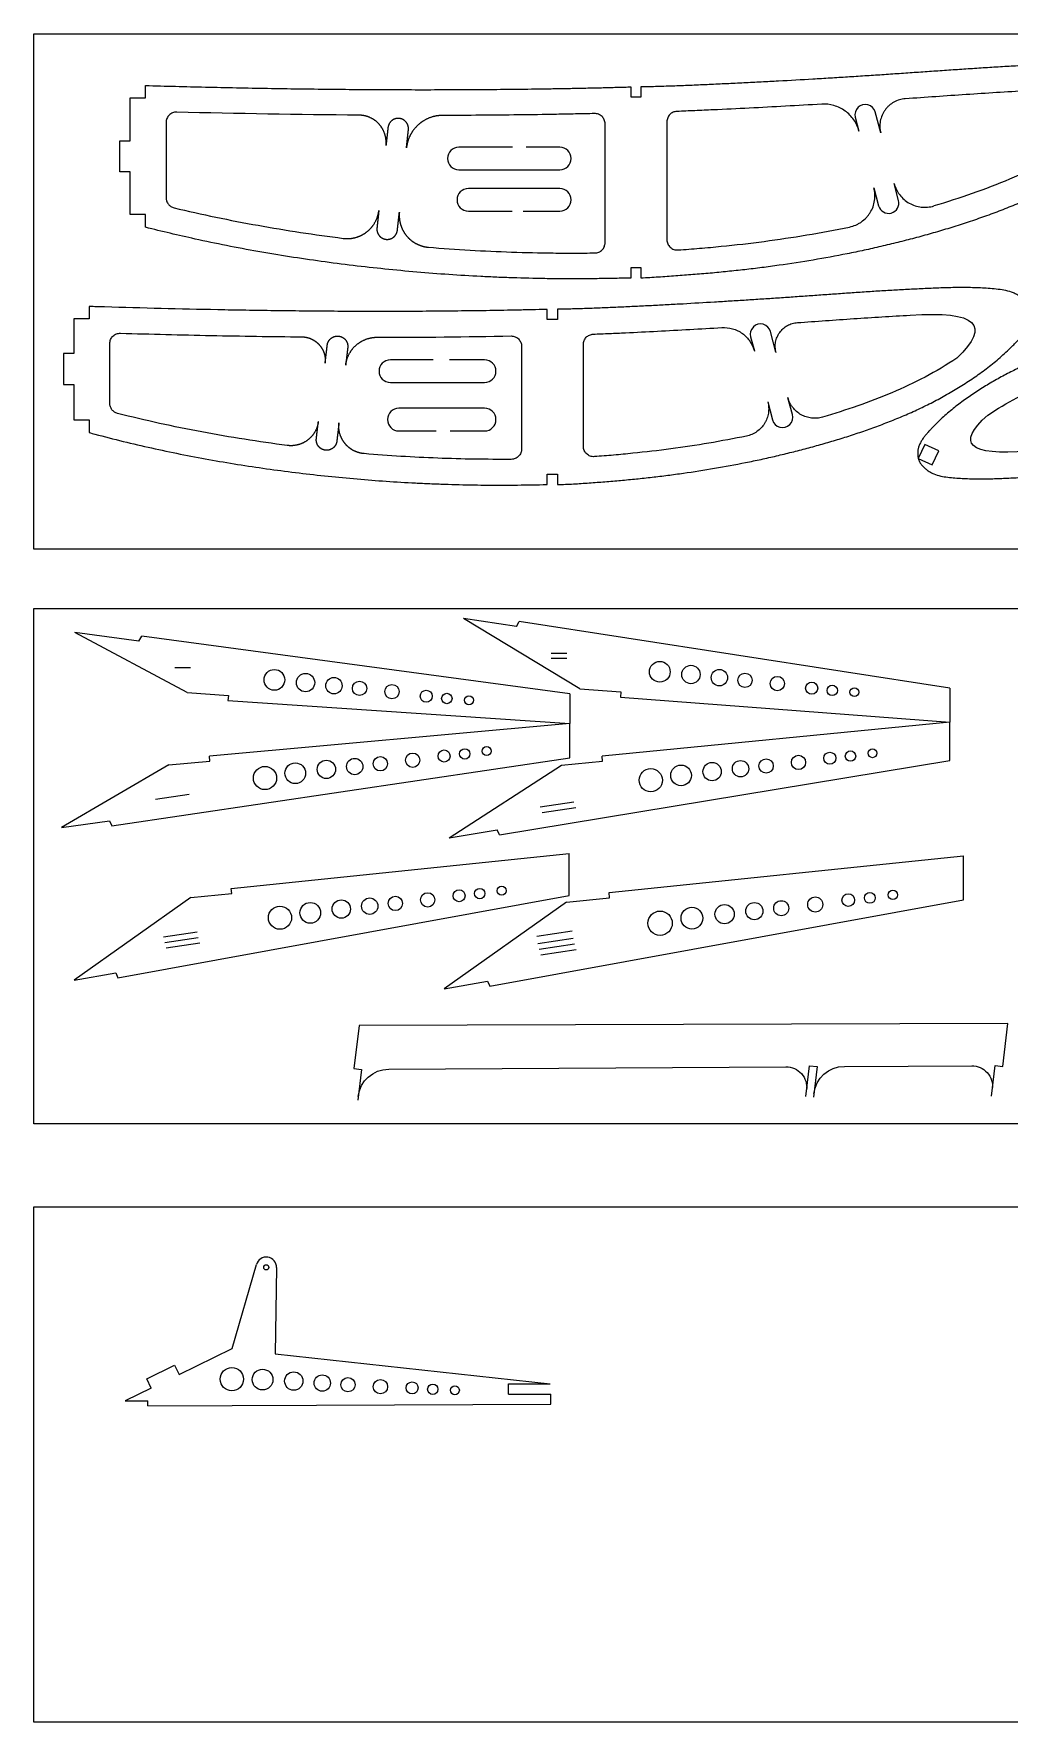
# Model space of a CAD drawing. Header units: millimetres. Extents: x 101 to 1723, y 193 to 880.
# Drawn here: x 100.7 to 290, y 216.1 to 543.8 of the extents above; entities that cross this region are included whole.
import ezdxf

# ---------------------------------------------------------------- set-up
doc = ezdxf.new("R2010")
doc.units = ezdxf.units.MM
doc.layers.add('1.5mm轻木', color=30, linetype='Continuous')
doc.layers.add('2mm轻木', color=3, linetype='Continuous')

msp = doc.modelspace()

# ---------------------------------------------------------------- linework, layer by layer
at = {"color": 2}
for p, q in [((139.22, 288.63), (143.91, 304.97)), ((147.83, 304.38), (147.54, 287.59)), ((128.9, 283.6), (139.22, 288.63)), ((122.63, 282.76), (128.02, 285.39)), ((128.02, 285.39), (128.9, 283.6)), ((147.54, 287.59), (200.94, 281.82)), ((123.51, 280.97), (122.63, 282.76)), ((192.83, 281.82), (200.94, 281.82)), ((192.83, 279.82), (192.83, 281.82)), ((123.51, 280.97), (118.41, 278.48)), ((192.83, 279.82), (201.08, 279.82)), ((201.08, 277.82), (201.08, 279.82)), ((118.41, 278.48), (122.83, 278.5)), ((122.84, 277.5), (122.83, 278.5)), ((122.84, 277.5), (155.55, 277.63)), ((155.55, 277.63), (201.08, 277.82))]:
    msp.add_line(p, q, dxfattribs=at)
for points in [[(1101.18, 543.81), (1100.7, 443.81), (100.7, 443.81), (100.7, 543.81), (1100.7, 543.81)], [(1101.18, 432.28), (1100.7, 332.28), (100.7, 332.28), (100.7, 432.28), (1100.7, 432.28)], [(1101.18, 316.12), (1100.7, 216.12), (100.7, 216.12), (100.7, 316.12), (1100.7, 316.12)]]:
    msp.add_lwpolyline(points)
for centre, radius in [((145.83, 304.4), 0.5), ((139.15, 282.7), 2.25), ((145.11, 282.62), 2.01), ((151.17, 282.33), 1.78), ((156.7, 281.94), 1.59), ((161.68, 281.62), 1.39), ((167.99, 281.24), 1.39), ((174.13, 281), 1.17), ((178.15, 280.73), 1.01), ((182.44, 280.55), 0.862)]:
    msp.add_circle(centre, radius, dxfattribs=at)
msp.add_arc((145.83, 304.4), 2, 358.5758, 164.4444, dxfattribs=at)
at = {"layer": '1.5mm轻木'}
for points in [[(265.09, 524.59), (264.02, 528.63, 1), (260.16, 527.61), (260.86, 524.94)], [(193.64, 521.81), (183.2, 521.81, 1), (183.2, 517.41), (202.8, 517.41, 1), (202.8, 521.81), (196.28, 521.81)], [(263.77, 513.92), (264.69, 510.44, 1), (268.55, 511.46), (267.69, 514.73)], [(195.7, 509.38), (202.8, 509.38, 1), (202.8, 513.78), (185.05, 513.78, 1), (185.05, 509.38), (193.58, 509.38)], [(244.76, 482.01), (243.71, 486, 1), (239.84, 484.98), (240.56, 482.27)], [(178.22, 480.54), (169.91, 480.54, 1), (169.91, 476.14), (188.21, 476.14, 1), (188.21, 480.54), (181.38, 480.54)], [(243.17, 472.35), (244.08, 468.88, 1), (247.95, 469.9), (247.09, 473.17)], [(181.52, 466.73), (188.21, 466.73, 1), (188.21, 471.13), (171.56, 471.13, 1), (171.56, 466.73), (178.83, 466.73)]]:
    msp.add_lwpolyline(points, format="xyb", dxfattribs=at)
at = {"layer": '1.5mm轻木', "linetype": 'Continuous', "lineweight": 25}
msp.add_lwpolyline([(275.1, 460.13), (276.36, 462.85), (273.64, 464.12), (272.38, 461.4)], close=True, dxfattribs=at)
for points, knots in [([(216.59, 496.38), (216.59, 497.05), (216.59, 497.71), (216.59, 498.38), (217.26, 498.38), (217.93, 498.38), (218.59, 498.38), (218.59, 497.72), (218.59, 497.06), (218.59, 496.39), (219.71, 496.44), (221.95, 496.56), (225.3, 496.8), (228.65, 497.06), (232, 497.33), (235.35, 497.66), (238.69, 498.02), (242.02, 498.42), (246.46, 499.02), (251.99, 499.87), (257.49, 500.88), (261.87, 501.79), (265.14, 502.52), (268.4, 503.31), (271.65, 504.14), (274.88, 505.03), (278.1, 505.97), (281.29, 506.98), (284.47, 508.06), (287.62, 509.2), (290.74, 510.43), (293.82, 511.74), (296.86, 513.16), (299.84, 514.69), (302.76, 516.34), (305.61, 518.11), (307.91, 519.68), (309.71, 521), (311.04, 522.03), (312.33, 523.09), (313.58, 524.21), (314.6, 525.16), (315.39, 525.95), (315.98, 526.54), (316.56, 527.15), (317.12, 527.77), (317.66, 528.41), (318.17, 529.08), (318.55, 529.66), (318.82, 530.15), (319, 530.53), (319.13, 530.85), (319.21, 531.12), (319.27, 531.32), (319.32, 531.52), (319.36, 531.8), (319.4, 532.14), (319.4, 532.49), (319.38, 532.77), (319.35, 532.98), (319.32, 533.19), (319.27, 533.39), (319.21, 533.59), (319.12, 533.78), (319.03, 533.96), (318.94, 534.15), (318.84, 534.34), (318.73, 534.51), (318.6, 534.68), (318.43, 534.9), (318.11, 535.26), (317.7, 535.65), (317.26, 535.99), (316.8, 536.31), (316.2, 536.67), (315.19, 537.14), (313.84, 537.51), (312.18, 537.73), (310.51, 537.89), (308.84, 538), (307.16, 538.07), (305.49, 538.11), (303.81, 538.11), (302.14, 538.09), (300.46, 538.04), (298.79, 537.98), (297.12, 537.9), (295.44, 537.83), (293.77, 537.74), (291.54, 537.63), (288.75, 537.48), (285.4, 537.27), (282.06, 537.05), (278.71, 536.82), (275.37, 536.59), (272.03, 536.36), (268.68, 536.13), (265.33, 535.9), (261.99, 535.68), (258.64, 535.47), (255.29, 535.26), (250.82, 534.99), (246.36, 534.74), (241.89, 534.5), (238.53, 534.33), (235.18, 534.17), (232.38, 534.04), (230.14, 533.94), (228.47, 533.87), (226.79, 533.79), (225.11, 533.73), (223.43, 533.68), (221.26, 533.61), (219.65, 533.57), (218.59, 533.55), (218.59, 532.88), (218.59, 532.21), (218.59, 531.55), (217.93, 531.55), (217.26, 531.55), (216.59, 531.55), (216.59, 532.2), (216.59, 532.85), (216.59, 533.5), (216.19, 533.49), (214.78, 533.46), (212.88, 533.41), (210.87, 533.35), (208.87, 533.3), (206.36, 533.25), (203.35, 533.19), (199.34, 533.13), (194.32, 533.06), (188.3, 533), (182.28, 532.97), (176.25, 532.96), (170.22, 532.97), (164.19, 533), (158.16, 533.06), (152.12, 533.13), (144.08, 533.26), (134.16, 533.46), (126.26, 533.66), (122.39, 533.77), (122.39, 532.96), (122.39, 532.16), (122.39, 531.35), (121.39, 531.35), (120.39, 531.35), (119.39, 531.35), (119.39, 528.58), (119.39, 525.81), (119.39, 523.04), (118.72, 523.04), (118.05, 523.04), (117.39, 523.04), (117.39, 521.04), (117.39, 519.04), (117.39, 517.04), (118.05, 517.04), (118.72, 517.04), (119.39, 517.04), (119.39, 514.28), (119.39, 511.52), (119.39, 508.76), (120.39, 508.76), (121.39, 508.76), (122.39, 508.76), (122.39, 507.93), (122.39, 507.09), (122.39, 506.26), (125.58, 505.45), (132.82, 503.73), (142.16, 501.88), (150.35, 500.52), (156.51, 499.61), (162.68, 498.81), (168.87, 498.13), (175.06, 497.54), (181.27, 497.06), (186.45, 496.75), (190.59, 496.55), (194.74, 496.4), (198.89, 496.29), (203.04, 496.25), (206.15, 496.24), (209.26, 496.26), (212.37, 496.32), (214.82, 496.36), (216.22, 496.38), (216.59, 496.38)], [0, 0, 0, 0, 1, 1, 1, 2, 2, 2, 3, 3, 3, 3.008251, 3.016501, 3.024752, 3.033003, 3.041254, 3.049504, 3.057755, 3.066006, 3.082507, 3.099009, 3.10726, 3.11551, 3.123761, 3.132012, 3.140263, 3.148513, 3.156764, 3.165015, 3.173266, 3.181516, 3.189767, 3.198018, 3.206269, 3.214519, 3.22277, 3.231021, 3.235146, 3.239272, 3.243397, 3.247522, 3.251648, 3.25371, 3.255773, 3.257836, 3.259898, 3.261961, 3.264024, 3.266086, 3.267118, 3.268149, 3.26918, 3.269696, 3.270212, 3.270728, 3.271243, 3.272275, 3.273306, 3.273822, 3.274337, 3.274853, 3.275369, 3.275884, 3.2764, 3.276916, 3.277431, 3.277947, 3.278463, 3.278978, 3.279494, 3.280525, 3.282588, 3.283619, 3.284651, 3.286713, 3.288776, 3.292901, 3.297027, 3.301152, 3.305277, 3.309403, 3.313528, 3.317654, 3.321779, 3.325904, 3.33003, 3.334155, 3.33828, 3.342406, 3.346531, 3.354782, 3.363033, 3.371283, 3.379534, 3.387785, 3.396036, 3.404286, 3.412537, 3.420788, 3.429039, 3.437289, 3.44554, 3.462042, 3.470292, 3.478543, 3.486794, 3.495045, 3.49917, 3.503295, 3.507421, 3.511546, 3.515671, 3.519797, 3.527539, 3.527539, 3.527539, 4.527539, 4.527539, 4.527539, 5.527539, 5.527539, 5.527539, 6.527539, 6.527539, 6.527539, 6.530514, 6.537888, 6.541575, 6.545262, 6.552637, 6.560011, 6.567385, 6.582134, 6.596882, 6.611631, 6.626379, 6.641128, 6.655876, 6.670625, 6.685373, 6.700122, 6.729619, 6.758047, 6.758047, 6.758047, 7.758047, 7.758047, 7.758047, 8.758047, 8.758047, 8.758047, 9.758047, 9.758047, 9.758047, 10.758047, 10.758047, 10.758047, 11.758047, 11.758047, 11.758047, 12.758047, 12.758047, 12.758047, 13.758047, 13.758047, 13.758047, 14.758047, 14.758047, 14.758047, 15.758047, 15.758047, 15.758047, 15.807667, 15.870167, 15.901417, 15.932667, 15.963917, 15.995167, 16.026417, 16.057667, 16.088917, 16.104542, 16.120167, 16.151417, 16.167042, 16.182667, 16.198292, 16.213917, 16.229542, 16.235126, 16.235126, 16.235126, 16.235126]), ([(269.86, 531.19), (269.47, 531.17), (269.09, 531.1), (268.35, 530.88), (267.98, 530.73), (267.3, 530.35), (266.99, 530.13), (266.55, 529.74), (266.41, 529.6), (266.15, 529.31), (266.03, 529.16), (265.81, 528.84), (265.7, 528.68), (265.51, 528.34), (265.42, 528.17), (265.19, 527.63), (265.08, 527.26), (264.98, 526.69), (264.95, 526.49), (264.92, 526.1), (264.92, 525.91), (264.94, 525.33), (265, 524.94), (265.1, 524.56)], [0, 0, 0, 0, 0.125, 0.125, 0.25, 0.25, 0.375, 0.375, 0.4375, 0.4375, 0.5, 0.5, 0.5625, 0.5625, 0.625, 0.625, 0.75, 0.75, 0.8125, 0.8125, 0.875, 0.875, 1, 1, 1, 1]), ([(293.47, 532.72), (291.5, 532.62), (289.53, 532.51), (285.6, 532.27), (283.63, 532.14), (277.73, 531.74), (273.79, 531.46), (269.86, 531.19)], [0, 0, 0, 0, 0.25, 0.25, 0.5, 0.5, 1, 1, 1, 1]), ([(293.47, 532.72), (307.87, 533.64), (311.33, 530.39), (303.87, 522.98), (303.87, 522.98), (303.87, 522.98), (303.87, 522.98), (301.68, 521.51), (299.44, 520.17), (294.85, 517.72), (292.5, 516.62), (287.73, 514.59), (285.31, 513.67), (280.4, 511.94), (277.92, 511.14), (275.41, 510.4)], [0, 0, 0, 0, 1, 1, 1, 2, 2, 2, 2.25, 2.25, 2.5, 2.5, 2.75, 2.75, 3, 3, 3, 3]), ([(163.84, 528.01), (152.03, 528.1), (140.23, 528.31), (128.44, 528.6), (128.3, 528.61), (128.17, 528.6), (127.91, 528.55), (127.78, 528.52), (127.53, 528.42), (127.41, 528.36), (127.19, 528.21), (127.08, 528.13), (126.8, 527.85), (126.65, 527.63), (126.49, 527.26), (126.45, 527.13), (126.4, 526.87), (126.39, 526.74), (126.39, 526.61), (126.39, 521.73), (126.39, 516.86), (126.39, 511.99), (126.39, 511.76), (126.42, 511.55), (126.57, 511.12), (126.68, 510.93), (126.96, 510.57), (127.12, 510.43), (127.5, 510.18), (127.7, 510.1), (127.92, 510.04), (133.31, 508.76), (138.75, 507.62), (149.7, 505.65), (155.21, 504.82), (160.76, 504.11)], [0, 0, 0, 0, 1, 1, 1, 1.125, 1.125, 1.25, 1.25, 1.375, 1.375, 1.5, 1.5, 1.75, 1.75, 1.875, 1.875, 2, 2, 2, 3, 3, 3, 3.25, 3.25, 3.5, 3.5, 3.75, 3.75, 4, 4, 4, 4.5, 4.5, 5, 5, 5, 5]), ([(177.31, 502.39), (182.69, 501.95), (188.07, 501.64), (196.15, 501.36), (198.84, 501.3), (202.88, 501.25), (204.23, 501.24), (206.93, 501.25), (208.27, 501.26), (209.62, 501.28), (209.75, 501.28), (209.88, 501.29), (210.13, 501.34), (210.26, 501.38), (210.5, 501.49), (210.61, 501.55), (210.83, 501.69), (210.93, 501.78), (211.11, 501.96), (211.19, 502.06), (211.33, 502.28), (211.4, 502.4), (211.54, 502.75), (211.59, 503.01), (211.59, 503.27), (211.59, 510.96), (211.59, 518.64), (211.59, 526.32), (211.59, 526.45), (211.58, 526.58), (211.53, 526.84), (211.49, 526.97), (211.39, 527.22), (211.32, 527.33), (211.17, 527.55), (211.09, 527.66), (210.8, 527.93), (210.57, 528.08), (210.08, 528.28), (209.82, 528.33), (209.55, 528.32), (208.32, 528.29), (207.09, 528.27), (204.63, 528.22), (203.4, 528.19), (199.71, 528.13), (197.25, 528.09), (189.87, 528), (184.96, 527.97), (180.04, 527.96)], [0, 0, 0, 0, 0.5, 0.5, 0.75, 0.75, 0.875, 0.875, 1, 1, 1, 1.125, 1.125, 1.25, 1.25, 1.375, 1.375, 1.5, 1.5, 1.625, 1.625, 1.75, 1.75, 2, 2, 2, 3, 3, 3, 3.125, 3.125, 3.25, 3.25, 3.375, 3.375, 3.5, 3.5, 3.75, 3.75, 4, 4, 4, 4.125, 4.125, 4.25, 4.25, 4.5, 4.5, 5, 5, 5, 5]), ([(253.63, 530.15), (248.95, 529.87), (244.26, 529.61), (237.24, 529.26), (234.9, 529.14), (231.38, 528.99), (230.21, 528.94), (227.87, 528.83), (226.69, 528.78), (225.52, 528.74), (225.39, 528.74), (225.27, 528.72), (225.02, 528.66), (224.9, 528.62), (224.66, 528.52), (224.55, 528.46), (224.34, 528.31), (224.24, 528.22), (224.07, 528.04), (223.99, 527.94), (223.85, 527.73), (223.79, 527.61), (223.65, 527.26), (223.59, 527), (223.59, 526.74), (223.59, 519.11), (223.59, 511.48), (223.59, 503.85), (223.59, 503.71), (223.61, 503.57), (223.66, 503.3), (223.71, 503.17), (223.82, 502.92), (223.88, 502.8), (224.04, 502.58), (224.13, 502.47), (224.43, 502.19), (224.68, 502.05), (225.06, 501.91), (225.2, 501.88), (225.47, 501.85), (225.61, 501.84), (225.74, 501.85), (227.14, 501.96), (228.54, 502.07), (231.33, 502.3), (232.73, 502.42), (236.91, 502.84), (239.69, 503.16), (248.02, 504.26), (253.55, 505.18), (259.05, 506.31)], [0, 0, 0, 0, 0.5, 0.5, 0.75, 0.75, 0.875, 0.875, 1, 1, 1, 1.125, 1.125, 1.25, 1.25, 1.375, 1.375, 1.5, 1.5, 1.625, 1.625, 1.75, 1.75, 2, 2, 2, 3, 3, 3, 3.125, 3.125, 3.25, 3.25, 3.375, 3.375, 3.5, 3.5, 3.75, 3.75, 3.875, 3.875, 4, 4, 4, 4.125, 4.125, 4.25, 4.25, 4.5, 4.5, 5, 5, 5, 5]), ([(260.87, 524.91), (260.66, 525.7), (260.33, 526.43), (259.41, 527.77), (258.85, 528.35), (257.86, 529.06), (257.51, 529.27), (256.79, 529.62), (256.41, 529.77), (255.24, 530.11), (254.44, 530.2), (253.63, 530.15)], [0, 0, 0, 0, 0.25, 0.25, 0.5, 0.5, 0.625, 0.625, 0.75, 0.75, 1, 1, 1, 1]), ([(267.69, 514.74), (267.79, 514.34), (267.94, 513.96), (268.21, 513.41), (268.31, 513.23), (268.53, 512.88), (268.65, 512.71), (269.03, 512.22), (269.31, 511.92), (269.93, 511.38), (270.27, 511.14), (270.99, 510.74), (271.36, 510.57), (272.15, 510.32), (272.56, 510.23), (273.17, 510.16), (273.37, 510.15), (273.78, 510.14), (273.99, 510.15), (274.61, 510.21), (275.02, 510.28), (275.41, 510.4)], [0, 0, 0, 0, 0.125, 0.125, 0.1875, 0.1875, 0.25, 0.25, 0.375, 0.375, 0.5, 0.5, 0.625, 0.625, 0.75, 0.75, 0.8125, 0.8125, 0.875, 0.875, 1, 1, 1, 1]), ([(259.05, 506.31), (259.46, 506.4), (259.86, 506.53), (260.43, 506.77), (260.61, 506.86), (260.98, 507.07), (261.16, 507.18), (261.67, 507.54), (261.99, 507.81), (262.42, 508.26), (262.56, 508.42), (262.81, 508.76), (262.93, 508.93), (263.26, 509.46), (263.45, 509.83), (263.74, 510.62), (263.84, 511.03), (263.93, 511.65), (263.95, 511.85), (263.97, 512.27), (263.97, 512.48), (263.94, 513.11), (263.87, 513.52), (263.77, 513.93)], [0, 0, 0, 0, 0.125, 0.125, 0.1875, 0.1875, 0.25, 0.25, 0.375, 0.375, 0.4375, 0.4375, 0.5, 0.5, 0.625, 0.625, 0.75, 0.75, 0.8125, 0.8125, 0.875, 0.875, 1, 1, 1, 1]), ([(111.46, 466.41), (111.46, 467.24), (111.46, 468.07), (111.46, 468.91), (110.46, 468.91), (109.46, 468.91), (108.46, 468.91), (108.46, 471.18), (108.46, 473.46), (108.46, 475.73), (107.79, 475.73), (107.13, 475.73), (106.46, 475.73), (106.46, 477.73), (106.46, 479.73), (106.46, 481.73), (107.13, 481.73), (107.79, 481.73), (108.46, 481.73), (108.46, 483.98), (108.46, 486.23), (108.46, 488.48), (109.46, 488.48), (110.46, 488.48), (111.46, 488.48), (111.46, 489.28), (111.46, 490.08), (111.46, 490.88), (112.46, 490.85), (117.12, 490.71), (125.43, 490.48), (134.58, 490.27), (141.89, 490.14), (147.38, 490.06), (152.87, 489.99), (158.35, 489.95), (163.84, 489.92), (169.32, 489.92), (174.81, 489.93), (180.29, 489.97), (184.86, 490.02), (188.52, 490.07), (191.26, 490.12), (193.54, 490.16), (195.37, 490.2), (197.19, 490.24), (198.86, 490.27), (200.08, 490.3), (200.38, 490.3), (200.38, 489.65), (200.38, 489), (200.38, 488.34), (201.04, 488.34), (201.71, 488.34), (202.38, 488.34), (202.38, 489.01), (202.38, 489.68), (202.38, 490.34), (203.35, 490.36), (204.83, 490.39), (206.82, 490.44), (208.35, 490.49), (209.88, 490.54), (211.41, 490.61), (212.94, 490.68), (214.98, 490.77), (217.53, 490.89), (220.59, 491.04), (223.66, 491.2), (227.74, 491.42), (231.81, 491.66), (235.89, 491.91), (238.95, 492.1), (242.01, 492.3), (245.06, 492.5), (248.12, 492.71), (251.18, 492.93), (254.23, 493.14), (257.29, 493.36), (260.34, 493.57), (263.4, 493.78), (266.46, 493.97), (269, 494.11), (271.04, 494.22), (272.57, 494.29), (274.1, 494.37), (275.63, 494.44), (277.16, 494.49), (278.69, 494.54), (280.22, 494.56), (281.76, 494.56), (283.29, 494.53), (284.82, 494.46), (286.35, 494.36), (287.87, 494.22), (289.39, 494.01), (290.62, 493.65), (291.54, 493.21), (292.09, 492.88), (292.5, 492.58), (292.9, 492.26), (293.26, 491.9), (293.55, 491.56), (293.71, 491.36), (293.81, 491.2), (293.91, 491.04), (294, 490.87), (294.08, 490.7), (294.16, 490.52), (294.23, 490.35), (294.28, 490.16), (294.31, 489.98), (294.34, 489.79), (294.36, 489.6), (294.37, 489.34), (294.38, 489.02), (294.34, 488.71), (294.31, 488.45), (294.27, 488.27), (294.22, 488.08), (294.15, 487.84), (294.03, 487.54), (293.87, 487.19), (293.63, 486.74), (293.29, 486.2), (292.83, 485.59), (292.34, 485), (291.83, 484.43), (291.3, 483.88), (290.76, 483.33), (290.04, 482.61), (289.11, 481.74), (287.96, 480.72), (286.79, 479.74), (285.58, 478.8), (283.94, 477.59), (281.83, 476.15), (279.22, 474.53), (276.56, 473.02), (273.84, 471.62), (271.06, 470.32), (268.24, 469.12), (265.39, 468), (262.51, 466.95), (259.61, 465.96), (256.69, 465.04), (253.75, 464.18), (250.8, 463.36), (247.83, 462.6), (244.86, 461.88), (241.87, 461.21), (237.87, 460.38), (232.84, 459.45), (227.8, 458.67), (223.75, 458.12), (220.71, 457.75), (217.66, 457.42), (214.61, 457.13), (211.55, 456.88), (208.5, 456.64), (205.44, 456.44), (203.4, 456.35), (202.38, 456.33), (202.38, 456.99), (202.38, 457.65), (202.38, 458.31), (201.71, 458.31), (201.04, 458.31), (200.38, 458.31), (200.38, 457.65), (200.38, 456.98), (200.38, 456.31), (200.1, 456.31), (198.88, 456.3), (196.71, 456.27), (193.88, 456.22), (191.05, 456.21), (188.21, 456.22), (184.44, 456.28), (180.66, 456.38), (176.89, 456.53), (173.12, 456.72), (168.4, 457.01), (162.76, 457.46), (157.12, 458.01), (151.49, 458.65), (145.87, 459.39), (140.27, 460.23), (132.82, 461.49), (123.56, 463.34), (115.85, 465.23), (111.83, 466.31), (111.46, 466.41)], [0, 0, 0, 0, 1, 1, 1, 2, 2, 2, 3, 3, 3, 4, 4, 4, 5, 5, 5, 6, 6, 6, 7, 7, 7, 8, 8, 8, 9, 9, 9, 9.008067, 9.037564, 9.067061, 9.081809, 9.096558, 9.111306, 9.126055, 9.140803, 9.155552, 9.1703, 9.185049, 9.199797, 9.207172, 9.214546, 9.22192, 9.225607, 9.229295, 9.236669, 9.239088, 9.239088, 9.239088, 10.239088, 10.239088, 10.239088, 11.239088, 11.239088, 11.239088, 12.239088, 12.239088, 12.239088, 12.246911, 12.251036, 12.255162, 12.259287, 12.263412, 12.267538, 12.271663, 12.279914, 12.288165, 12.296415, 12.304666, 12.321168, 12.329418, 12.337669, 12.34592, 12.354171, 12.362421, 12.370672, 12.378923, 12.387174, 12.395424, 12.403675, 12.411926, 12.420177, 12.424302, 12.428427, 12.432553, 12.436678, 12.440803, 12.444929, 12.449054, 12.45318, 12.457305, 12.46143, 12.465556, 12.469681, 12.473806, 12.477932, 12.479994, 12.482057, 12.483088, 12.48412, 12.486183, 12.487214, 12.48773, 12.488245, 12.488761, 12.489277, 12.489792, 12.490308, 12.490824, 12.491339, 12.491855, 12.492371, 12.492886, 12.493402, 12.494433, 12.495465, 12.49598, 12.496496, 12.497012, 12.497527, 12.498559, 12.49959, 12.500621, 12.502684, 12.504747, 12.506809, 12.508872, 12.510935, 12.512997, 12.51506, 12.519185, 12.523311, 12.527436, 12.531562, 12.535687, 12.543938, 12.552188, 12.560439, 12.56869, 12.576941, 12.585191, 12.593442, 12.601693, 12.609944, 12.618194, 12.626445, 12.634696, 12.642947, 12.651197, 12.659448, 12.667699, 12.6842, 12.700702, 12.708953, 12.717203, 12.725454, 12.733705, 12.741956, 12.750206, 12.758457, 12.766708, 12.766708, 12.766708, 13.766708, 13.766708, 13.766708, 14.766708, 14.766708, 14.766708, 15.766708, 15.766708, 15.766708, 15.771301, 15.786926, 15.802551, 15.818176, 15.833801, 15.849426, 15.880676, 15.896301, 15.911926, 15.943176, 15.974426, 16.005676, 16.036926, 16.068176, 16.099426, 16.130676, 16.193176, 16.255676, 16.261994, 16.261994, 16.261994, 16.261994]), ([(442.09, 482.09), (442.09, 481.26), (442.09, 480.42), (442.09, 479.59), (443.09, 479.59), (444.09, 479.59), (445.09, 479.59), (445.09, 477.79), (445.09, 476), (445.09, 474.2), (445.75, 474.2), (446.42, 474.2), (447.09, 474.2), (447.09, 472.2), (447.09, 470.2), (447.09, 468.2), (446.42, 468.2), (445.75, 468.2), (445.09, 468.2), (445.09, 466.42), (445.09, 464.64), (445.09, 462.86), (444.09, 462.86), (443.09, 462.86), (442.09, 462.86), (442.09, 462.07), (442.09, 461.27), (442.09, 460.47), (440.02, 460.54), (434.64, 460.73), (425.94, 460.99), (417.65, 461.2), (411.01, 461.34), (406.03, 461.43), (401.05, 461.5), (396.07, 461.56), (391.09, 461.59), (386.11, 461.61), (381.13, 461.62), (376.14, 461.59), (371.99, 461.56), (368.67, 461.52), (366.17, 461.49), (364.1, 461.45), (362.43, 461.42), (360.77, 461.4), (359.32, 461.38), (358.29, 461.37), (358.09, 461.36), (358.09, 462.02), (358.09, 462.67), (358.09, 463.33), (357.42, 463.33), (356.75, 463.33), (356.09, 463.33), (356.09, 462.66), (356.09, 462), (356.09, 461.33), (355.19, 461.31), (353.84, 461.29), (352.02, 461.26), (350.62, 461.22), (349.23, 461.17), (347.83, 461.11), (346.44, 461.04), (344.58, 460.96), (342.26, 460.84), (339.47, 460.7), (336.68, 460.56), (332.96, 460.35), (329.24, 460.13), (325.53, 459.9), (322.74, 459.72), (319.95, 459.54), (317.16, 459.35), (314.38, 459.15), (311.59, 458.95), (308.8, 458.75), (306.01, 458.55), (303.23, 458.36), (300.44, 458.17), (297.65, 457.99), (295.32, 457.86), (293.46, 457.76), (292.07, 457.69), (290.67, 457.62), (289.27, 457.55), (287.88, 457.5), (286.48, 457.45), (285.08, 457.43), (283.69, 457.43), (282.29, 457.46), (280.89, 457.52), (279.5, 457.62), (278.1, 457.75), (276.72, 457.95), (275.6, 458.28), (274.76, 458.7), (274.27, 459), (273.9, 459.29), (273.54, 459.58), (273.21, 459.91), (272.95, 460.23), (272.82, 460.42), (272.72, 460.57), (272.64, 460.72), (272.56, 460.87), (272.49, 461.03), (272.43, 461.19), (272.37, 461.36), (272.34, 461.53), (272.31, 461.7), (272.3, 461.88), (272.28, 462.05), (272.27, 462.28), (272.27, 462.57), (272.3, 462.86), (272.32, 463.09), (272.35, 463.27), (272.39, 463.44), (272.46, 463.66), (272.55, 463.93), (272.7, 464.25), (272.91, 464.67), (273.22, 465.16), (273.63, 465.72), (274.08, 466.26), (274.54, 466.79), (275.03, 467.29), (275.51, 467.79), (276.18, 468.45), (277.02, 469.25), (278.06, 470.18), (279.14, 471.08), (280.24, 471.94), (281.74, 473.05), (283.66, 474.36), (286.03, 475.84), (288.46, 477.22), (290.95, 478.51), (293.48, 479.69), (296.05, 480.79), (298.65, 481.82), (301.28, 482.78), (303.92, 483.68), (306.59, 484.52), (309.27, 485.31), (311.96, 486.06), (314.67, 486.76), (317.38, 487.41), (320.11, 488.03), (323.75, 488.79), (328.33, 489.63), (332.93, 490.35), (336.62, 490.85), (339.39, 491.19), (342.17, 491.49), (344.95, 491.76), (347.73, 491.99), (350.51, 492.21), (353.3, 492.38), (355.16, 492.43), (356.09, 492.43), (356.09, 491.77), (356.09, 491.11), (356.09, 490.45), (356.75, 490.45), (357.42, 490.45), (358.09, 490.45), (358.09, 491.11), (358.09, 491.78), (358.09, 492.45), (358.28, 492.45), (359.33, 492.46), (361.23, 492.48), (363.81, 492.51), (366.38, 492.51), (368.95, 492.5), (372.38, 492.44), (375.81, 492.34), (379.24, 492.19), (382.67, 492.01), (386.95, 491.73), (392.08, 491.31), (397.2, 490.79), (402.31, 490.2), (407.41, 489.51), (412.5, 488.74), (419.26, 487.57), (427.67, 485.86), (435.83, 483.85), (440.61, 482.51), (442.09, 482.09)], [0, 0, 0, 0, 1, 1, 1, 2, 2, 2, 3, 3, 3, 4, 4, 4, 5, 5, 5, 6, 6, 6, 7, 7, 7, 8, 8, 8, 9, 9, 9, 9.018356, 9.047853, 9.07735, 9.092099, 9.106847, 9.121596, 9.136344, 9.151093, 9.165841, 9.18059, 9.195338, 9.210087, 9.217461, 9.224835, 9.23221, 9.235897, 9.239584, 9.246958, 9.248756, 9.248756, 9.248756, 10.248756, 10.248756, 10.248756, 11.248756, 11.248756, 11.248756, 12.248756, 12.248756, 12.248756, 12.256669, 12.260795, 12.26492, 12.269045, 12.273171, 12.277296, 12.281421, 12.289672, 12.297923, 12.306174, 12.314424, 12.330926, 12.339177, 12.347427, 12.355678, 12.363929, 12.37218, 12.38043, 12.388681, 12.396932, 12.405183, 12.413433, 12.421684, 12.429935, 12.43406, 12.438186, 12.442311, 12.446436, 12.450562, 12.454687, 12.458812, 12.462938, 12.467063, 12.471188, 12.475314, 12.479439, 12.483565, 12.48769, 12.489753, 12.491815, 12.492847, 12.493878, 12.495941, 12.496972, 12.497488, 12.498003, 12.498519, 12.499035, 12.49955, 12.500066, 12.500582, 12.501097, 12.501613, 12.502129, 12.502644, 12.50316, 12.504191, 12.505223, 12.505738, 12.506254, 12.50677, 12.507285, 12.508317, 12.509348, 12.51038, 12.512442, 12.514505, 12.516568, 12.51863, 12.520693, 12.522756, 12.524818, 12.528944, 12.533069, 12.537194, 12.54132, 12.545445, 12.553696, 12.561947, 12.570197, 12.578448, 12.586699, 12.59495, 12.6032, 12.611451, 12.619702, 12.627953, 12.636203, 12.644454, 12.652705, 12.660956, 12.669206, 12.677457, 12.693959, 12.71046, 12.718711, 12.726962, 12.735212, 12.743463, 12.751714, 12.759964, 12.768215, 12.776466, 12.776466, 12.776466, 13.776466, 13.776466, 13.776466, 14.776466, 14.776466, 14.776466, 15.776466, 15.776466, 15.776466, 15.779947, 15.795572, 15.811197, 15.826822, 15.842447, 15.858072, 15.889322, 15.904947, 15.920572, 15.951822, 15.983072, 16.014322, 16.045572, 16.076822, 16.108072, 16.139322, 16.201822, 16.264322, 16.292305, 16.292305, 16.292305, 16.292305]), ([(248.91, 487.76), (252.56, 488.01), (256.2, 488.27), (261.67, 488.65), (263.5, 488.77), (267.15, 489), (268.97, 489.1), (270.8, 489.19)], [0, 0, 0, 0, 0.5, 0.5, 0.75, 0.75, 1, 1, 1, 1]), ([(270.8, 489.19), (283.68, 490.09), (286.69, 487.31), (279.84, 480.86), (279.84, 480.86), (279.84, 480.86), (279.84, 480.86), (277.84, 479.52), (275.79, 478.3), (271.59, 476.07), (269.44, 475.06), (265.07, 473.22), (262.86, 472.38), (258.37, 470.81), (256.1, 470.08), (253.81, 469.41)], [0, 0, 0, 0, 1, 1, 1, 2, 2, 2, 2.25, 2.25, 2.5, 2.5, 2.75, 2.75, 3, 3, 3, 3]), ([(149.91, 463.91), (144.34, 464.63), (138.8, 465.5), (127.82, 467.56), (122.37, 468.76), (116.97, 470.13), (116.76, 470.19), (116.55, 470.27), (116.18, 470.52), (116.02, 470.67), (115.75, 471.02), (115.64, 471.21), (115.5, 471.63), (115.46, 471.85), (115.46, 472.07), (115.46, 475.95), (115.46, 479.82), (115.46, 483.7), (115.46, 483.83), (115.47, 483.97), (115.53, 484.23), (115.57, 484.36), (115.67, 484.6), (115.73, 484.72), (115.89, 484.94), (115.97, 485.04), (116.26, 485.32), (116.49, 485.47), (116.86, 485.61), (116.99, 485.65), (117.25, 485.69), (117.38, 485.7), (117.52, 485.7), (123.38, 485.53), (129.25, 485.38), (140.98, 485.14), (146.85, 485.05), (152.72, 485)], [0, 0, 0, 0, 0.5, 0.5, 1, 1, 1, 1.25, 1.25, 1.5, 1.5, 1.75, 1.75, 2, 2, 2, 3, 3, 3, 3.125, 3.125, 3.25, 3.25, 3.375, 3.375, 3.5, 3.5, 3.75, 3.75, 3.875, 3.875, 4, 4, 4, 4.5, 4.5, 5, 5, 5, 5]), ([(167.34, 484.92), (176.01, 484.91), (184.67, 484.99), (193.34, 485.16), (193.47, 485.16), (193.6, 485.15), (193.86, 485.1), (193.99, 485.07), (194.24, 484.97), (194.36, 484.91), (194.58, 484.76), (194.68, 484.68), (194.97, 484.4), (195.12, 484.18), (195.32, 483.69), (195.38, 483.42), (195.38, 483.16), (195.38, 476.51), (195.38, 469.87), (195.38, 463.22), (195.38, 463.09), (195.36, 462.96), (195.31, 462.71), (195.28, 462.58), (195.18, 462.34), (195.12, 462.23), (194.97, 462.01), (194.89, 461.91), (194.61, 461.63), (194.39, 461.48), (193.92, 461.28), (193.66, 461.23), (193.39, 461.22), (188.63, 461.19), (183.86, 461.26), (174.34, 461.63), (169.59, 461.92), (164.83, 462.32)], [0, 0, 0, 0, 1, 1, 1, 1.125, 1.125, 1.25, 1.25, 1.375, 1.375, 1.5, 1.5, 1.75, 1.75, 2, 2, 2, 3, 3, 3, 3.125, 3.125, 3.25, 3.25, 3.375, 3.375, 3.5, 3.5, 3.75, 3.75, 4, 4, 4, 4.5, 4.5, 5, 5, 5, 5]), ([(239.05, 465.73), (234.18, 464.73), (229.28, 463.91), (221.9, 462.92), (219.43, 462.64), (215.72, 462.26), (214.49, 462.14), (212.01, 461.93), (210.77, 461.83), (209.53, 461.74), (209.39, 461.72), (209.25, 461.73), (208.98, 461.76), (208.85, 461.8), (208.59, 461.89), (208.47, 461.94), (208.23, 462.09), (208.12, 462.17), (207.82, 462.45), (207.65, 462.68), (207.49, 463.05), (207.45, 463.19), (207.39, 463.45), (207.38, 463.59), (207.38, 463.73), (207.38, 470.33), (207.38, 476.92), (207.38, 483.52), (207.38, 483.65), (207.39, 483.77), (207.44, 484.02), (207.47, 484.15), (207.57, 484.39), (207.63, 484.5), (207.77, 484.71), (207.85, 484.81), (208.03, 485), (208.12, 485.08), (208.33, 485.23), (208.44, 485.29), (208.79, 485.45), (209.05, 485.51), (209.3, 485.52), (210.34, 485.56), (211.38, 485.61), (213.46, 485.7), (214.5, 485.74), (217.62, 485.89), (219.7, 485.99), (225.94, 486.31), (230.1, 486.55), (234.26, 486.8)], [0, 0, 0, 0, 0.5, 0.5, 0.75, 0.75, 0.875, 0.875, 1, 1, 1, 1.125, 1.125, 1.25, 1.25, 1.375, 1.375, 1.5, 1.5, 1.75, 1.75, 1.875, 1.875, 2, 2, 2, 3, 3, 3, 3.125, 3.125, 3.25, 3.25, 3.375, 3.375, 3.5, 3.5, 3.625, 3.625, 3.75, 3.75, 4, 4, 4, 4.125, 4.125, 4.25, 4.25, 4.5, 4.5, 5, 5, 5, 5]), ([(234.26, 486.8), (234.97, 486.84), (235.66, 486.76), (236.68, 486.47), (237.01, 486.34), (237.64, 486.03), (237.94, 485.85), (238.52, 485.44), (238.78, 485.21), (239.27, 484.71), (239.49, 484.43), (240.09, 483.56), (240.38, 482.92), (240.57, 482.24)], [0, 0, 0, 0, 0.25, 0.25, 0.375, 0.375, 0.5, 0.5, 0.625, 0.625, 0.75, 0.75, 1, 1, 1, 1]), ([(244.77, 481.98), (244.68, 482.31), (244.63, 482.65), (244.61, 483.32), (244.63, 483.66), (244.75, 484.32), (244.85, 484.65), (245.12, 485.27), (245.28, 485.57), (245.68, 486.11), (245.91, 486.37), (246.41, 486.82), (246.68, 487.02), (247.13, 487.26), (247.28, 487.34), (247.59, 487.47), (247.75, 487.53), (248.23, 487.67), (248.57, 487.73), (248.91, 487.76)], [0, 0, 0, 0, 0.125, 0.125, 0.25, 0.25, 0.375, 0.375, 0.5, 0.5, 0.625, 0.625, 0.75, 0.75, 0.8125, 0.8125, 0.875, 0.875, 1, 1, 1, 1]), ([(293.65, 462.78), (282.18, 461.89), (279.59, 464.24), (285.88, 469.81), (285.88, 469.81), (285.88, 469.81), (285.88, 469.81), (287.7, 471.03), (289.57, 472.14), (293.4, 474.16), (295.36, 475.07), (299.34, 476.74), (301.36, 477.5), (305.45, 478.93), (307.52, 479.59), (309.61, 480.2)], [0, 0, 0, 0, 1, 1, 1, 2, 2, 2, 2.25, 2.25, 2.5, 2.5, 2.75, 2.75, 3, 3, 3, 3]), ([(243.17, 472.37), (243.26, 472.01), (243.32, 471.65), (243.35, 471.11), (243.35, 470.93), (243.33, 470.56), (243.31, 470.38), (243.23, 469.84), (243.14, 469.49), (242.95, 468.98), (242.88, 468.81), (242.72, 468.48), (242.63, 468.32), (242.35, 467.86), (242.13, 467.57), (241.62, 467.04), (241.35, 466.8), (240.75, 466.39), (240.43, 466.21), (239.76, 465.92), (239.41, 465.81), (239.05, 465.73)], [0, 0, 0, 0, 0.125, 0.125, 0.1875, 0.1875, 0.25, 0.25, 0.375, 0.375, 0.4375, 0.4375, 0.5, 0.5, 0.625, 0.625, 0.75, 0.75, 0.875, 0.875, 1, 1, 1, 1]), ([(253.8, 469.41), (253.46, 469.3), (253.11, 469.24), (252.57, 469.19), (252.4, 469.18), (252.04, 469.19), (251.85, 469.2), (251.32, 469.26), (250.97, 469.34), (250.29, 469.56), (249.96, 469.7), (249.34, 470.05), (249.04, 470.26), (248.5, 470.73), (248.25, 470.99), (247.92, 471.41), (247.82, 471.56), (247.63, 471.86), (247.54, 472.02), (247.3, 472.5), (247.18, 472.84), (247.09, 473.19)], [0, 0, 0, 0, 0.125, 0.125, 0.1875, 0.1875, 0.25, 0.25, 0.375, 0.375, 0.5, 0.5, 0.625, 0.625, 0.75, 0.75, 0.8125, 0.8125, 0.875, 0.875, 1, 1, 1, 1])]:
    msp.add_open_spline(points, degree=3, knots=knots, dxfattribs=at)
for points, weights, knots in [([(180.04, 527.96), (179.6, 527.96), (179.18, 527.92), (178.34, 527.77), (177.93, 527.65), (177.12, 527.34), (176.74, 527.15), (176.19, 526.82), (176.01, 526.7), (175.67, 526.44), (175.5, 526.3), (175.02, 525.87), (174.73, 525.56), (174.21, 524.88), (173.97, 524.52), (173.58, 523.75), (173.42, 523.36), (173.18, 522.54), (173.09, 522.11), (173.04, 521.68), (173.17, 522.85), (173.3, 524.01), (173.42, 525.17), (173.5, 525.9), (173.21, 526.57), (172.62, 527), (172.03, 527.44), (171.3, 527.52), (170.63, 527.22), (169.96, 526.93), (169.53, 526.34), (169.45, 525.61), (169.32, 524.45), (169.19, 523.3), (169.06, 522.14), (169.11, 522.51), (169.11, 522.88), (169.05, 523.42), (169.02, 523.61), (168.95, 523.97), (168.9, 524.15), (168.73, 524.68), (168.59, 525.01), (168.31, 525.5), (168.21, 525.65), (167.99, 525.95), (167.88, 526.1), (167.51, 526.51), (167.24, 526.76), (166.64, 527.2), (166.32, 527.38), (165.65, 527.69), (165.3, 527.81), (164.58, 527.97), (164.21, 528.01), (163.84, 528.01)], [1, 1, 1, 1, 1, 1, 1, 1, 1, 1, 1, 1, 1, 1, 1, 1, 1, 1, 1, 1, 1, 1, 1, 0.910683602523, 0.910683602523, 1, 0.910683602523, 0.910683602523, 1, 0.910683602523, 0.910683602523, 1, 1, 1, 1, 1, 1, 1, 1, 1, 1, 1, 1, 1, 1, 1, 1, 1, 1, 1, 1, 1, 1, 1, 1, 1], [0, 0, 0, 0, 0.125, 0.125, 0.25, 0.25, 0.375, 0.375, 0.4375, 0.4375, 0.5, 0.5, 0.625, 0.625, 0.75, 0.75, 0.875, 0.875, 1, 1, 1, 2, 2, 2, 3.047198, 3.047198, 3.047198, 4.094395, 4.094395, 4.094395, 5.141593, 5.141593, 5.141593, 6.141593, 6.141593, 6.141593, 6.266593, 6.266593, 6.329093, 6.329093, 6.391593, 6.391593, 6.516593, 6.516593, 6.579093, 6.579093, 6.641593, 6.641593, 6.766593, 6.766593, 6.891593, 6.891593, 7.016593, 7.016593, 7.141593, 7.141593, 7.141593, 7.141593]), ([(160.76, 504.11), (161.17, 504.06), (161.58, 504.05), (162.19, 504.09), (162.39, 504.11), (162.79, 504.18), (162.99, 504.23), (163.58, 504.39), (163.96, 504.54), (164.69, 504.91), (165.04, 505.13), (165.68, 505.63), (165.98, 505.91), (166.38, 506.38), (166.5, 506.55), (166.73, 506.88), (166.84, 507.05), (167.14, 507.59), (167.3, 507.96), (167.55, 508.75), (167.64, 509.15), (167.68, 509.56), (167.56, 508.41), (167.43, 507.27), (167.31, 506.12), (167.18, 504.96), (167.91, 504.04), (169.08, 503.92), (170.24, 503.79), (171.16, 504.52), (171.28, 505.69), (171.41, 506.86), (171.54, 508.04), (171.67, 509.21), (171.63, 508.8), (171.62, 508.39), (171.68, 507.78), (171.71, 507.58), (171.79, 507.17), (171.84, 506.97), (172.01, 506.38), (172.17, 506), (172.55, 505.27), (172.79, 504.93), (173.31, 504.29), (173.6, 504.01), (174.08, 503.61), (174.25, 503.49), (174.59, 503.27), (174.95, 503.06), (175.32, 502.89), (175.7, 502.73), (175.9, 502.67), (176.49, 502.49), (176.9, 502.42), (177.31, 502.39)], [1, 1, 1, 1, 1, 1, 1, 1, 1, 1, 1, 1, 1, 1, 1, 1, 1, 1, 1, 1, 1, 1, 1, 1, 1, 0.804737854124, 0.804737854124, 1, 0.804737854124, 0.804737854124, 1, 1, 1, 1, 1, 1, 1, 1, 1, 1, 1, 1, 1, 1, 1, 1, 1, 1, 1, 1, 1, 1, 1, 1, 1, 1], [0, 0, 0, 0, 0.125, 0.125, 0.1875, 0.1875, 0.25, 0.25, 0.375, 0.375, 0.5, 0.5, 0.625, 0.625, 0.6875, 0.6875, 0.75, 0.75, 0.875, 0.875, 1, 1, 1, 2, 2, 2, 3.570796, 3.570796, 3.570796, 5.141593, 5.141593, 5.141593, 6.141593, 6.141593, 6.141593, 6.266593, 6.266593, 6.329093, 6.329093, 6.391593, 6.391593, 6.516593, 6.516593, 6.641593, 6.641593, 6.766593, 6.766593, 6.829093, 6.829093, 6.891593, 6.954093, 6.954093, 7.016593, 7.016593, 7.141593, 7.141593, 7.141593, 7.141593]), ([(152.72, 485), (153.04, 484.99), (153.36, 484.96), (153.99, 484.82), (154.3, 484.71), (154.88, 484.44), (155.16, 484.28), (155.55, 483.99), (155.68, 483.89), (155.91, 483.67), (156.14, 483.44), (156.34, 483.19), (156.52, 482.93), (156.61, 482.79), (156.85, 482.37), (156.98, 482.07), (157.17, 481.46), (157.23, 481.14), (157.29, 480.5), (157.29, 480.18), (157.25, 479.85), (157.39, 481.03), (157.53, 482.2), (157.67, 483.38), (157.8, 484.54), (158.72, 485.27), (159.88, 485.13), (161.05, 485), (161.77, 484.08), (161.64, 482.92), (161.51, 481.77), (161.37, 480.63), (161.24, 479.49), (161.28, 479.86), (161.36, 480.23), (161.58, 480.93), (161.72, 481.28), (162.07, 481.94), (162.27, 482.26), (162.61, 482.7), (162.73, 482.84), (162.98, 483.11), (163.12, 483.24), (163.54, 483.61), (163.83, 483.83), (164.47, 484.22), (164.81, 484.38), (165.5, 484.65), (165.86, 484.75), (166.59, 484.88), (166.97, 484.92), (167.34, 484.92)], [1, 1, 1, 1, 1, 1, 1, 1, 1, 1, 1, 1, 1, 1, 1, 1, 1, 1, 1, 1, 1, 1, 1, 1, 0.804737854124, 0.804737854124, 1, 0.804737854124, 0.804737854124, 1, 1, 1, 1, 1, 1, 1, 1, 1, 1, 1, 1, 1, 1, 1, 1, 1, 1, 1, 1, 1, 1, 1], [0, 0, 0, 0, 0.125, 0.125, 0.25, 0.25, 0.375, 0.375, 0.4375, 0.4375, 0.5, 0.5625, 0.5625, 0.625, 0.625, 0.75, 0.75, 0.875, 0.875, 1, 1, 1, 2, 2, 2, 3.570796, 3.570796, 3.570796, 5.141593, 5.141593, 5.141593, 6.141593, 6.141593, 6.141593, 6.266593, 6.266593, 6.391593, 6.391593, 6.516593, 6.516593, 6.579093, 6.579093, 6.641593, 6.641593, 6.766593, 6.766593, 6.891593, 6.891593, 7.016593, 7.016593, 7.141593, 7.141593, 7.141593, 7.141593]), ([(164.83, 462.32), (164.47, 462.35), (164.12, 462.42), (163.6, 462.56), (163.44, 462.62), (163.1, 462.76), (162.94, 462.83), (162.46, 463.08), (162.16, 463.28), (161.61, 463.73), (161.35, 463.99), (160.89, 464.55), (160.7, 464.84), (160.36, 465.48), (160.22, 465.81), (160.07, 466.33), (160.03, 466.5), (159.96, 466.86), (159.94, 467.04), (159.89, 467.57), (159.9, 467.93), (159.94, 468.29), (159.8, 467.11), (159.66, 465.93), (159.52, 464.75), (159.44, 464.02), (159, 463.43), (158.33, 463.14), (157.66, 462.85), (156.93, 462.94), (156.34, 463.37), (155.76, 463.81), (155.47, 464.48), (155.55, 465.21), (155.68, 466.34), (155.81, 467.48), (155.95, 468.61), (155.9, 468.26), (155.83, 467.91), (155.66, 467.41), (155.6, 467.24), (155.46, 466.92), (155.38, 466.76), (155.12, 466.29), (154.92, 466), (154.45, 465.47), (154.19, 465.22), (153.64, 464.78), (153.34, 464.59), (152.7, 464.27), (152.37, 464.15), (151.69, 463.96), (151.33, 463.9), (150.62, 463.85), (150.27, 463.86), (149.91, 463.91)], [1, 1, 1, 1, 1, 1, 1, 1, 1, 1, 1, 1, 1, 1, 1, 1, 1, 1, 1, 1, 1, 1, 1, 1, 1, 0.910683602523, 0.910683602523, 1, 0.910683602523, 0.910683602523, 1, 0.910683602523, 0.910683602523, 1, 1, 1, 1, 1, 1, 1, 1, 1, 1, 1, 1, 1, 1, 1, 1, 1, 1, 1, 1, 1, 1, 1], [0, 0, 0, 0, 0.125, 0.125, 0.1875, 0.1875, 0.25, 0.25, 0.375, 0.375, 0.5, 0.5, 0.625, 0.625, 0.75, 0.75, 0.8125, 0.8125, 0.875, 0.875, 1, 1, 1, 2, 2, 2, 3.047198, 3.047198, 3.047198, 4.094395, 4.094395, 4.094395, 5.141593, 5.141593, 5.141593, 6.141593, 6.141593, 6.141593, 6.266593, 6.266593, 6.329093, 6.329093, 6.391593, 6.391593, 6.516593, 6.516593, 6.641593, 6.641593, 6.766593, 6.766593, 6.891593, 6.891593, 7.016593, 7.016593, 7.141593, 7.141593, 7.141593, 7.141593])]:
    msp.add_rational_spline(points, weights, degree=3, knots=knots, dxfattribs=at)
msp.add_open_spline([(270.8, 489.19), (270.8, 489.19), (270.8, 489.19), (270.8, 489.19)], degree=3, dxfattribs=at)
at = {"layer": '2mm轻木', "extrusion": (0.847251, -5.15e-14, -0.531193)}
for p, q in [((194.4, 428.77), (184.1, 430.36)), ((278.53, 416.83), (278.53, 410.2))]:
    msp.add_line(p, q, dxfattribs=at)
at = {"layer": '2mm轻木'}
for p, q in [((206.68, 416.69), (184.1, 430.36)), ((194.4, 428.77), (194.93, 429.73)), ((278.53, 416.83), (194.93, 429.73)), ((130.49, 415.94), (108.66, 427.64)), ((121.08, 425.95), (121.69, 426.93)), ((204.77, 415.73), (121.69, 426.93)), ((201.13, 423.63), (204.19, 423.63)), ((128.06, 420.85), (131.11, 420.85)), ((201.13, 422.63), (204.19, 422.63)), ((206.68, 416.69), (214.66, 416.08)), ((130.49, 415.94), (138.47, 415.4)), ((138.47, 415.4), (138.4, 414.4)), ((138.4, 414.4), (204.77, 409.92)), ((214.66, 416.08), (214.58, 415.08)), ((214.58, 415.08), (278.53, 410.2)), ((204.77, 409.92), (134.81, 403.63)), ((278.53, 410.2), (211.01, 403.64)), ((115.87, 390.08, 0.03), (204.77, 403.29)), ((134.9, 402.63), (134.81, 403.63)), ((211.11, 402.65), (211.01, 403.64)), ((126.93, 401.92), (134.9, 402.63)), ((181.31, 387.76), (203.14, 401.88)), ((191.12, 388.33), (278.53, 402.8)), ((203.14, 401.88), (211.11, 402.65)), ((124.33, 395.27), (130.86, 396.23)), ((198.98, 393.77), (205.51, 394.74)), ((199.41, 392.67), (205.93, 393.63)), ((115.38, 391.04), (115.87, 390.08, 0.03)), ((191.12, 388.33), (190.62, 389.3)), ((139.04, 377.96), (204.59, 384.72)), ((212.36, 377.18), (281.18, 384.27)), ((131.19, 376.15), (139.14, 376.97)), ((139.14, 376.97), (139.04, 377.96)), ((212.46, 376.14), (212.36, 377.18)), ((204.11, 375.28), (212.46, 376.14)), ((125.9, 368.53), (132.43, 369.5)), ((126.11, 367.48), (132.63, 368.45)), ((126.43, 366.43), (132.95, 367.39)), ((198.35, 368.67), (205.21, 369.68)), ((198.56, 367.28), (205.41, 368.29)), ((198.77, 366.17), (205.63, 367.18)), ((199.11, 365.06), (205.96, 366.08))]:
    msp.add_line(p, q, dxfattribs=at)
at = {"layer": '2mm轻木', "extrusion": (0.884436, -1e-16, 0.466661)}
for p, q in [((121.08, 425.95), (108.66, 427.64)), ((204.77, 415.73), (204.77, 409.92))]:
    msp.add_line(p, q, dxfattribs=at)
at = {"layer": '2mm轻木', "extrusion": (-0.861239, 1.201e-13, 0.508201)}
for p, q in [((204.77, 403.29), (204.77, 409.92)), ((126.93, 401.92), (106.07, 389.76)), ((106.07, 389.76), (115.38, 391.04))]:
    msp.add_line(p, q, dxfattribs=at)
at = {"layer": '2mm轻木', "extrusion": (-0.822914, 1e-16, 0.568165)}
for p, q in [((278.53, 402.8), (278.53, 410.2)), ((181.31, 387.76), (190.62, 389.3))]:
    msp.add_line(p, q, dxfattribs=at)
at = {"layer": '2mm轻木', "extrusion": (-0.780869, 0, 0.624695)}
for p, q in [((204.59, 376.57), (204.59, 384.72)), ((281.18, 375.71), (281.18, 384.27)), ((131.19, 376.15), (108.54, 360.15)), ((117.03, 360.61), (204.59, 376.57)), ((204.11, 375.28), (180.33, 358.48)), ((189.25, 358.95), (281.18, 375.71)), ((108.54, 360.15), (116.61, 361.53)), ((116.61, 361.53), (117.03, 360.61)), ((180.33, 358.48), (188.8, 359.92)), ((188.8, 359.92), (189.25, 358.95))]:
    msp.add_line(p, q, dxfattribs=at)
at = {"layer": '2mm轻木'}
for points in [[(286.57, 337.62), (287.29, 343.57), (288.78, 343.39), (289.79, 351.73), (163.83, 351.35), (162.82, 343.01), (164.31, 342.83), (163.59, 336.88)], [(250.53, 337.59), (251.25, 343.54), (252.74, 343.36), (252.02, 337.41)]]:
    msp.add_lwpolyline(points, dxfattribs=at)
for points in [[(163.67, 337.59, -0.377596), (169.59, 342.86), (246.69, 343.33, -0.451804), (250.69, 338.85)], [(252.11, 338.12, -0.377596), (258.03, 343.4), (282.75, 343.54, -0.451804), (286.74, 339.06)]]:
    msp.add_lwpolyline(points, format="xyb", dxfattribs=at)
for centre, radius in [((147.4, 418.42), 2.01), ((153.45, 417.89), 1.78), ((222.21, 419.99), 2.01), ((228.25, 419.46), 1.78), ((233.77, 418.85), 1.59), ((238.74, 418.33), 1.39), ((158.96, 417.29), 1.59), ((163.93, 416.77), 1.39), ((170.22, 416.13), 1.39), ((176.88, 415.24), 1.17), ((245.02, 417.7), 1.39), ((251.69, 416.81), 1.17), ((255.69, 416.38), 1.01), ((259.98, 416.03), 0.862), ((180.88, 414.81), 1.01), ((185.17, 414.46), 0.862), ((163, 401.6), 1.59), ((167.97, 402.14), 1.39), ((174.25, 402.83), 1.39), ((180.34, 403.64), 1.17), ((184.35, 404.05), 1.01), ((188.61, 404.6), 0.862), ((242.85, 401.71), 1.39), ((249.13, 402.4), 1.39), ((255.22, 403.21), 1.17), ((259.23, 403.62), 1.01), ((263.49, 404.18), 0.862), ((145.58, 399.37), 2.25), ((151.46, 400.3), 2.01), ((157.49, 401.05), 1.78), ((220.46, 398.94), 2.25), ((226.34, 399.88), 2.01), ((232.37, 400.62), 1.78), ((237.88, 401.18), 1.59), ((177.16, 375.72), 1.39), ((183.25, 376.53), 1.17), ((187.26, 376.94), 1.01), ((191.52, 377.5), 0.862), ((258.78, 375.67), 1.23), ((262.98, 376.11), 1.06), ((267.46, 376.69), 0.905), ((148.49, 372.26), 2.25), ((154.37, 373.2), 2.01), ((160.39, 373.94), 1.78), ((165.91, 374.5), 1.59), ((170.88, 375.03), 1.39), ((228.45, 372.17), 2.11), ((234.78, 372.95), 1.87), ((240.57, 373.54), 1.67), ((245.78, 374.1), 1.46), ((252.38, 374.82), 1.46), ((222.27, 371.19), 2.36)]:
    msp.add_circle(centre, radius, dxfattribs=at)

doc.saveas('drawing.dxf')
